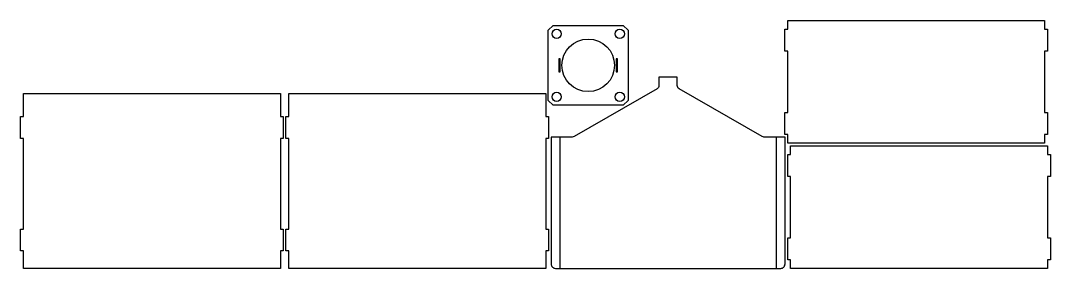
# Model space of a CAD drawing. Extents: x 890 to 2064, y 1484 to 1767.
import ezdxf

# ---------------------------------------------------------------- set-up
doc = ezdxf.new("R2010")
doc.units = 0

# ---------------------------------------------------------------- blocks, each defined once
blk = doc.blocks.new('Part1920488541', base_point=(-133.4, 20))
at = {"layer": '1'}
blk.add_lwpolyline([(133.4, 233.4, 0.414214), (128.4, 238.4), (-128.4, 238.4, 0.414214), (-133.4, 233.4), (-133.4, 88.4), (-109.3, 88.4, -0.131652), (-107.3, 87.9), (-12.5, 33.2, -0.267949), (-10.5, 29.7), (-10.5, 20), (10.5, 20), (10.5, 29.7, -0.267949), (12.5, 33.2), (107.3, 87.9, -0.131652), (109.3, 88.4), (133.4, 88.4)], format="xyb", close=True, dxfattribs=at)
at = {"layer": '2'}
for p, q in [((-123.2, 88.4), (-123.2, 238.4)), ((123.2, 238.4), (123.2, 88.4))]:
    blk.add_line(p, q, dxfattribs=at)
blk = doc.blocks.new('Part1590583256', base_point=(-45.5, -45.5))
at = {"layer": '1'}
for points in [[(45.5, 40), (45.5, -40), (40, -45.5), (-40, -45.5), (-45.5, -40), (-45.5, 40), (-40, 45.5), (40, 45.5)], [(-31.9, 7.55), (-33.5, 7.55), (-33.5, -7.55), (-31.9, -7.55)], [(33.5, 7.55), (31.9, 7.55), (31.9, -7.55), (33.5, -7.55)]]:
    blk.add_lwpolyline(points, close=True, dxfattribs=at)
for centre, radius in [((-36, 36), 5.25), ((36, 36), 5.25), ((0, 0), 30), ((-36, -36), 5.25), ((36, -36), 5.25)]:
    blk.add_circle(centre, radius, dxfattribs=at)

msp = doc.modelspace()

# ---------------------------------------------------------------- linework, layer by layer
at = {"layer": '1'}
for points in [[(2061, 1757.4), (2061, 1732.4), (2057.7, 1732.4), (2057.7, 1662.4), (2061, 1662.4), (2061, 1637.4), (2057.7, 1637.4), (2057.7, 1627.4), (1764.7, 1627.4), (1764.7, 1637.4), (1761.4, 1637.4), (1761.4, 1662.4), (1764.7, 1662.4), (1764.7, 1732.4), (1761.4, 1732.4), (1761.4, 1757.4), (1764.7, 1757.4), (1764.7, 1767.4), (2057.7, 1767.4), (2057.7, 1757.4)], [(1189.4, 1657.7), (1189.4, 1632.7), (1186.1, 1632.7), (1186.1, 1529.3), (1189.4, 1529.3), (1189.4, 1504.3), (1186.1, 1504.3), (1186.1, 1484.3), (893.1, 1484.3), (893.1, 1504.3), (889.8, 1504.3), (889.8, 1529.3), (893.1, 1529.3), (893.1, 1632.7), (889.8, 1632.7), (889.8, 1657.7), (893.1, 1657.7), (893.1, 1684.2), (1186.1, 1684.2), (1186.1, 1657.7)], [(1492, 1657.7), (1492, 1632.7), (1488.7, 1632.7), (1488.7, 1529.3), (1492, 1529.3), (1492, 1504.3), (1488.7, 1504.3), (1488.7, 1484.3), (1195.7, 1484.3), (1195.7, 1504.3), (1192.4, 1504.3), (1192.4, 1529.3), (1195.7, 1529.3), (1195.7, 1632.7), (1192.4, 1632.7), (1192.4, 1657.7), (1195.7, 1657.7), (1195.7, 1684.2), (1488.7, 1684.2), (1488.7, 1657.7)], [(2064.3, 1614.3), (2064.3, 1589.3), (2061, 1589.3), (2061, 1519.3), (2064.3, 1519.3), (2064.3, 1494.3), (2061, 1494.3), (2061, 1484.3), (1768, 1484.3), (1768, 1494.3), (1764.7, 1494.3), (1764.7, 1519.3), (1768, 1519.3), (1768, 1589.3), (1764.7, 1589.3), (1764.7, 1614.3), (1768, 1614.3), (1768, 1624.3), (2061, 1624.3), (2061, 1614.3)]]:
    msp.add_lwpolyline(points, close=True, dxfattribs=at)

# ---------------------------------------------------------------- block references
msp.add_blockref('Part1590583256', (1491.7, 1670.8), dxfattribs=at)
at = {"layer": '2', "rotation": 180}
msp.add_blockref('Part1920488541', (1761.7, 1702.8), dxfattribs=at)

doc.saveas('drawing.dxf')
